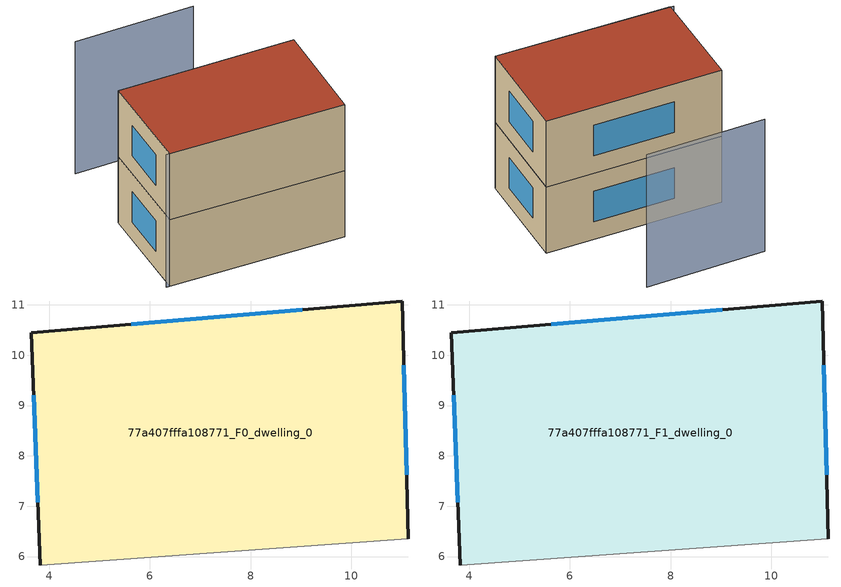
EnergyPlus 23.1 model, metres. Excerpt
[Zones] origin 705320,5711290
77a407fffa108771_F0_dwelling_0
 floor ground (EU_floor_Construction): 11.02,11.08 11.14,6.35 3.82,5.83 3.64,10.45 z0
 wall outside (EU_wall_Construction): 11.14,6.35 11.02,11.08 3.64,10.45 3.82,5.83 z0:3
 wall adiabatic (EU_wall_Construction): 3.82,5.83 11.14,6.35 z0:3
 window (EU_Window_Construction): 3.69,9.2 3.77,7.08 / 9.03,10.91 5.63,10.62 / 11.1,7.63 11.05,9.8 z0.81:2.19
77a407fffa108771_F1_dwelling_0
 floor to 77a407fffa108771_F0_dwelling_0 (EU_floor_Construction): 11.01,11.08 11.14,6.35 3.82,5.83 3.64,10.45 z3
 wall outside (EU_wall_Construction): 11.14,6.35 11.02,11.08 3.64,10.45 3.82,5.83 z3:6
 wall adiabatic (EU_wall_Construction): 3.82,5.83 11.14,6.35 z3:6
 window (EU_Window_Construction): 3.69,9.2 3.77,7.08 / 9.03,10.91 5.63,10.62 / 11.1,7.63 11.05,9.8 z3.81:5.19
 roof outside (EU_roof_Construction): 11.14,6.35 11.02,11.08 3.64,10.45 3.82,5.83 z6
shading: 3.67,5.82 11.14,6.35 / 8.4,14.58 3.4,14.08 z0:6
[Building]
EU S2 Campaign: North Axis=0; Terrain=City; Solar Distribution=FullExterior
[Site:Location]
London: Latitude=51.5; Longitude=-0.5; Time Zone=0; Elevation=25
[SizingPeriod:WeatherFileDays]
AnnualSizingPeriod: Begin Month=1; Begin Day of Month=1; End Month=12; End Day of Month=31; Day of Week for Start Day=Monday; Use Weather File Daylight Saving Period=No; Use Weather File Rain and Snow Indicators=No
[MATERIAL]
EU_InternalMass_Material: Roughness=MediumRough; Thickness=0.1; Conductivity=1; Density=1800; Specific Heat=900; Thermal Absorptance=0.9; Solar Absorptance=0.7; Visible Absorptance=0.7
[MATERIAL:NOMASS] Roughness=MediumRough; Thermal Absorptance=0.9; Solar Absorptance=0.7; Visible Absorptance=0.7
Name | Thermal Resistance
EU_wall_NoMass | 0.555556
EU_roof_NoMass | 0.510204
EU_floor_NoMass | 1.68919
[WINDOWMATERIAL:SIMPLEGLAZINGSYSTEM]
EU_Window_SimpleGlazing: UFactor=3.96; Solar Heat Gain Coefficient=0.85; Visible Transmittance=0.85
[CONSTRUCTION]
EU_wall_Construction: EU_wall_NoMass
EU_roof_Construction: EU_roof_NoMass
EU_floor_Construction: EU_floor_NoMass
EU_Window_Construction: EU_Window_SimpleGlazing
EU_InternalMass_Construction: EU_InternalMass_Material
[ZONE] Type=1; Multiplier=1; Ceiling Height=autocalculate; Volume=103.192; Floor Area=autocalculate; Part of Total Floor Area=Yes
77a407fffa108771_F0_dwelling_0; 77a407fffa108771_F1_dwelling_0
[INTERNALMASS] Construction=EU_InternalMass_Construction; Surface Area=34.3974
Name | Zone or ZoneList
77a407fffa108771_F0_dwelling_0_EU_InternalMass | 77a407fffa108771_F0_dwelling_0
77a407fffa108771_F1_dwelling_0_EU_InternalMass | 77a407fffa108771_F1_dwelling_0
[OTHEREQUIPMENT] Fuel Type=Electricity; Design Level Calculation Method=Watts/Area; Power per Zone Floor Area=1; Fraction Latent=0; Fraction Radiant=0; Fraction Lost=0; Carbon Dioxide Generation Rate=0; EndUse Subcategory=EU_Step8_InternalGains
Name | Zone or ZoneList or Space or SpaceList | Schedule
EU_Step8_InternalGain_77a407fffa108771_F0_dwelling_0_f000 | 77a407fffa108771_F0_dwelling_0 | EU_Step8_GainSchedule_77a407fffa108771_F0_dwelling_0_f000
EU_Step8_InternalGain_77a407fffa108771_F1_dwelling_0_f000 | 77a407fffa108771_F1_dwelling_0 | EU_Step8_GainSchedule_77a407fffa108771_F1_dwelling_0_f000
[ZONEVENTILATION:DESIGNFLOWRATE] Schedule=EU_AlwaysOn; Design Flow Rate Calculation Method=AirChanges/Hour; Air Changes per Hour=0.48; Ventilation Type=Natural; Fan Pressure Rise=0; Fan Total Efficiency=1; Constant Term Coefficient=1; Temperature Term Coefficient=0; Velocity Term Coefficient=0; Velocity Squared Term Coefficient=0; Minimum Indoor Temperature=-100; Maximum Indoor Temperature=100; Delta Temperature=-100; Minimum Outdoor Temperature=-100; Maximum Outdoor Temperature=100; Maximum Wind Speed=40
Name | Zone or ZoneList or Space or SpaceList
EU_ConstantAir_77a407fffa108771_F0_dwelling_0 | 77a407fffa108771_F0_dwelling_0
EU_ConstantAir_77a407fffa108771_F1_dwelling_0 | 77a407fffa108771_F1_dwelling_0
[HVACTEMPLATE:THERMOSTAT] Constant Heating Setpoint=20; Constant Cooling Setpoint=50
EU_HeatOnly_77a407fffa108771_F0_dwelling_0; EU_HeatOnly_77a407fffa108771_F1_dwelling_0
[HVACTEMPLATE:ZONE:IDEALLOADSAIRSYSTEM] System Availability Schedule=EU_AlwaysOn; Maximum Heating Supply Air Temperature=50; Minimum Cooling Supply Air Temperature=13; Maximum Heating Supply Air Humidity Ratio=0.0156; Minimum Cooling Supply Air Humidity Ratio=0.0077; Heating Limit=NoLimit; Cooling Limit=NoLimit; Heating Availability Schedule=EU_AlwaysOn; Cooling Availability Schedule=EU_CoolingOff; Dehumidification Control Type=ConstantSensibleHeatRatio; Cooling Sensible Heat Ratio=0.7; Dehumidification Setpoint=60; Humidification Control Type=None; Humidification Setpoint=30; Outdoor Air Method=None; Outdoor Air Flow Rate per Person=0.00944; Outdoor Air Flow Rate per Zone Floor Area=0; Outdoor Air Flow Rate per Zone=0; Demand Controlled Ventilation Type=None; Outdoor Air Economizer Type=NoEconomizer; Heat Recovery Type=None; Sensible Heat Recovery Effectiveness=0.7; Latent Heat Recovery Effectiveness=0.65
Name | Template Thermostat
77a407fffa108771_F0_dwelling_0 | EU_HeatOnly_77a407fffa108771_F0_dwelling_0
77a407fffa108771_F1_dwelling_0 | EU_HeatOnly_77a407fffa108771_F1_dwelling_0
[SIZING:ZONE] Zone Cooling Design Supply Air Temperature Input Method=SupplyAirTemperature; Zone Cooling Design Supply Air Temperature=13; Zone Heating Design Supply Air Temperature Input Method=SupplyAirTemperature; Zone Heating Design Supply Air Temperature=50; Zone Cooling Design Supply Air Humidity Ratio=0.008; Zone Heating Design Supply Air Humidity Ratio=0.008; Cooling Design Air Flow Method=DesignDay; Cooling Design Air Flow Rate=0; Cooling Minimum Air Flow per Zone Floor Area=0.000762; Cooling Minimum Air Flow=0; Cooling Minimum Air Flow Fraction=0.2; Heating Design Air Flow Method=DesignDay; Heating Design Air Flow Rate=0; Heating Maximum Air Flow per Zone Floor Area=0.002032; Heating Maximum Air Flow=0.141576; Heating Maximum Air Flow Fraction=0.3; Account for Dedicated Outdoor Air System=No; Dedicated Outdoor Air System Control Strategy=NeutralSupplyAir; Dedicated Outdoor Air Low Setpoint Temperature for Design=autosize; Dedicated Outdoor Air High Setpoint Temperature for Design=autosize; Zone Load Sizing Method=Sensible Load Only No Latent Load; Zone Latent Cooling Design Supply Air Humidity Ratio Input Method=HumidityRatioDifference; Zone Cooling Design Supply Air Humidity Ratio Difference=0.005; Zone Latent Heating Design Supply Air Humidity Ratio Input Method=HumidityRatioDifference; Zone Humidification Design Supply Air Humidity Ratio Difference=0.005
77a407fffa108771_F0_dwelling_0; 77a407fffa108771_F1_dwelling_0
[SCHEDULE:CONSTANT]
Name | Hourly Value
EU_AlwaysOn | 1
EU_CoolingOff | 0
[SCHEDULE:FILE] Column Number=1; Rows to Skip at Top=0; Number of Hours of Data=8760; Column Separator=Comma; Interpolate to Timestep=No; Minutes per Item=60; Adjust Schedule for Daylight Savings=Yes
Name | File
EU_Step8_GainSchedule_77a407fffa108771_F0_dwelling_0_f000 | ../../schedules/77a407fffa108771/77a407fffa108771_F0_dwelling_0_f000_gain.csv
EU_Step8_GainSchedule_77a407fffa108771_F1_dwelling_0_f000 | ../../schedules/77a407fffa108771/77a407fffa108771_F1_dwelling_0_f000_gain.csv
